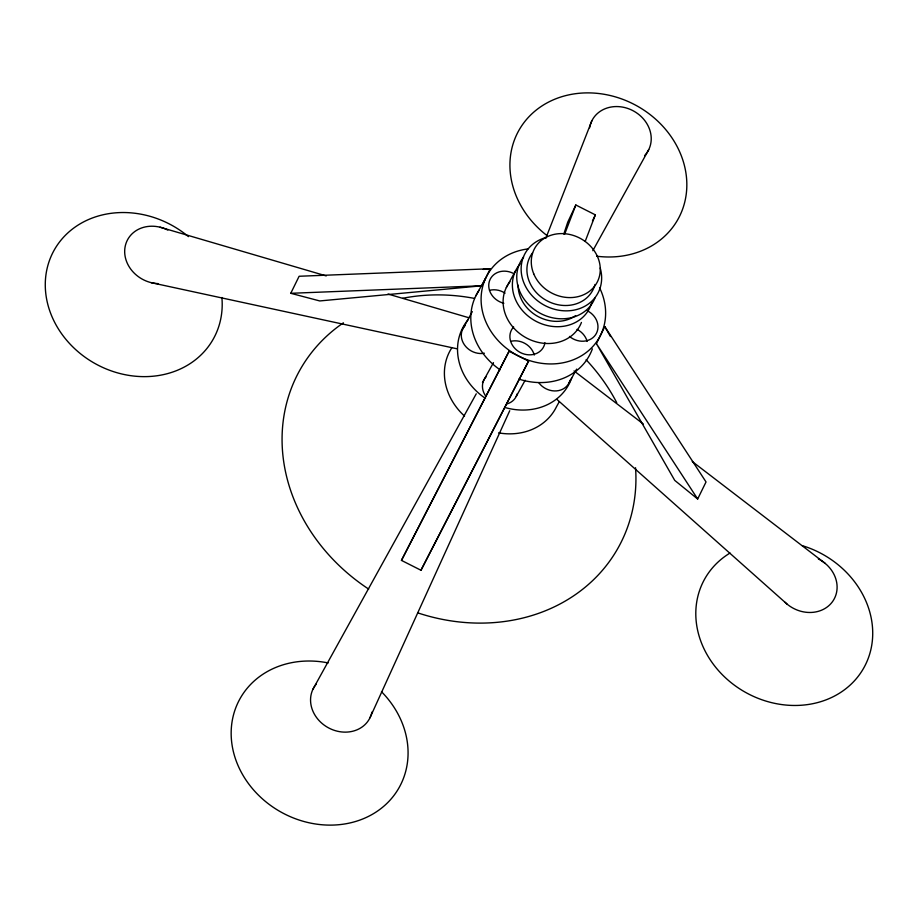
<?xml version="1.0" encoding="UTF-8"?>
<svg xmlns="http://www.w3.org/2000/svg" width="918" height="918" viewBox="0 0 918 918"><rect width="100%" height="100%" fill="white"/><g stroke="black" fill="none" stroke-linecap="round" stroke-linejoin="round"><path stroke-width="1.38" d="M563.801 234.09L567.726 222.202L575.827 205.001L595.346 214.869L585.225 241.308M564.696 234.079L575.827 205.001M545.854 238.129L591.812 120.889M369.965 717.807L509.731 410.725M592.443 221.008L595.346 214.869M290.765 293.301L299.119 276.261L490.304 268.733L481.939 285.773L319.751 300.943L290.765 293.301L481.939 285.773M596.413 343.642L604.778 326.601L706.034 481.961L697.669 499.002L674.73 480.389L596.413 343.642L697.669 499.002M401.453 560.393L509.077 351.25L528.584 361.107L420.972 570.25L401.453 560.393L509.077 351.25M420.972 570.25L528.584 361.107M475.834 295.883L485.438 278.498M462.718 329.023L472.322 311.615M506.357 287.483L515.629 270.672M493.471 362.633L482.478 382.542M516.237 396.415L525.165 380.247M569.103 382.795L576.653 369.116M559.211 401.82L556.446 406.823A60.152 52.2 28.9 0 1 498.577 432.86M313.049 689.028L476.258 393.799M592.821 250.694L648.728 149.668M483.189 269.399L490.304 268.733M151.218 282.664L456.774 348.737M160.042 227.194L326.223 275.916M388.027 294.047L469.052 317.8M574.037 370.918L643.392 424.07M692.275 461.536L825.293 563.48M556.996 399.479L787.001 604.055M604.778 326.601L610.47 336.539M635.543 467.721A182.269 158.16 28.9 0 1 417.759 612.868M368.68 589.092A182.269 158.16 28.9 0 1 343.412 322.826M402.738 298.281A182.269 158.16 28.9 0 1 474.514 298.419M586.109 359.753A182.269 158.16 28.9 0 1 616.724 402.646M381.475 691.69A91.134 79.086 28.9 0 1 361.921 819.304A91.134 79.086 28.9 0 1 232.931 749.696A91.134 79.086 28.9 0 1 328.196 662.934M546.921 235.49A91.134 79.086 28.9 0 1 546.497 103.195A91.134 79.086 28.9 0 1 682.797 159.95A91.134 79.086 28.9 0 1 596.62 256.191M221.892 297.512A91.134 79.086 28.9 0 1 119.11 373.305A91.134 79.086 28.9 0 1 52.831 252.657A91.134 79.086 28.9 0 1 188.442 236.626M802.206 545.636A91.134 79.086 28.9 0 1 864.297 666.996A91.134 79.086 28.9 0 1 728.938 680.858A91.134 79.086 28.9 0 1 730.039 553.038M464.542 416.095A60.152 52.2 28.9 0 1 451.805 347.83M589.62 127.82A31.901 27.678 28.9 0 1 632.468 110.424A31.901 27.678 28.9 0 1 644.597 155.612M157.965 283.616A31.901 27.678 28.9 0 1 125.089 246.862A31.901 27.678 28.9 0 1 167.822 230.074M371.939 712.081A31.901 27.678 28.9 0 1 329.31 728.272A31.901 27.678 28.9 0 1 316.366 683.99M818.34 558.913A31.901 27.678 28.9 0 1 832.052 602.254A31.901 27.678 28.9 0 1 784.959 602.208M571.684 377.998A60.152 52.2 28.9 0 1 504.866 407.477M485.507 398.435A60.152 52.2 28.9 0 1 468.203 319.613M517.201 393.833A18.142 15.744 28.9 0 1 506.598 404.012M485.943 396.381A18.142 15.744 28.9 0 1 486.207 376.667M484.371 353.223A18.142 15.744 28.9 0 1 464.462 344.893A18.142 15.744 28.9 0 1 465.059 325.638M570.067 380.213A18.142 15.744 28.9 0 1 556.515 390.896A18.142 15.744 28.9 0 1 538.809 382.772M577.009 329.39A18.142 15.744 28.9 0 1 587.141 341.416M489.524 290.329A18.142 15.744 28.9 0 1 505.061 293.163M510.672 341.358A18.142 15.744 28.9 0 1 534.276 355.025M592.374 348.886A64.145 55.665 28.9 0 1 518.865 379.077M500.115 369.828A64.145 55.665 28.9 0 1 479.15 290.157M599.546 287.701A64.145 55.665 28.9 0 1 566.475 362.002A64.145 55.665 28.9 0 1 484.153 317.387A64.145 55.665 28.9 0 1 527.976 248.916M587.302 310.754A18.142 15.744 28.9 0 1 595.507 334.852A18.142 15.744 28.9 0 1 569.47 336.436M503.844 303.261A18.142 15.744 28.9 0 1 489.397 281.206A18.142 15.744 28.9 0 1 513.288 273.346M544.936 342.747A18.142 15.744 28.9 0 1 520.563 352.65A18.142 15.744 28.9 0 1 513.655 326.946M581.438 322.436A41.471 35.986 28.9 0 1 525.44 337.399A41.471 35.986 28.9 0 1 509.949 281.792M591.594 303.055A41.471 35.986 28.9 0 1 535.401 320.967A41.471 35.986 28.9 0 1 520.093 263.936M575.632 315.608A35.538 30.845 28.9 0 1 538.361 316.71A35.538 30.845 28.9 0 1 518.142 285.165M595.105 297.696A41.471 35.986 28.9 0 1 539.096 312.659A41.471 35.986 28.9 0 1 523.604 257.051M600.211 267.987A41.471 35.986 28.9 0 1 573.509 310.215A41.471 35.986 28.9 0 1 523.478 281.792A41.471 35.986 28.9 0 1 546.439 237.429M594.99 284.488A35.538 30.845 28.9 0 1 547.805 301.207A35.538 30.845 28.9 0 1 532.532 252.909M533.737 273.839A35.538 30.845 28.9 0 0 592.89 288.241A35.538 30.845 28.9 0 0 570.686 234.687A35.538 30.845 28.9 0 0 533.737 273.839"/></g></svg>
